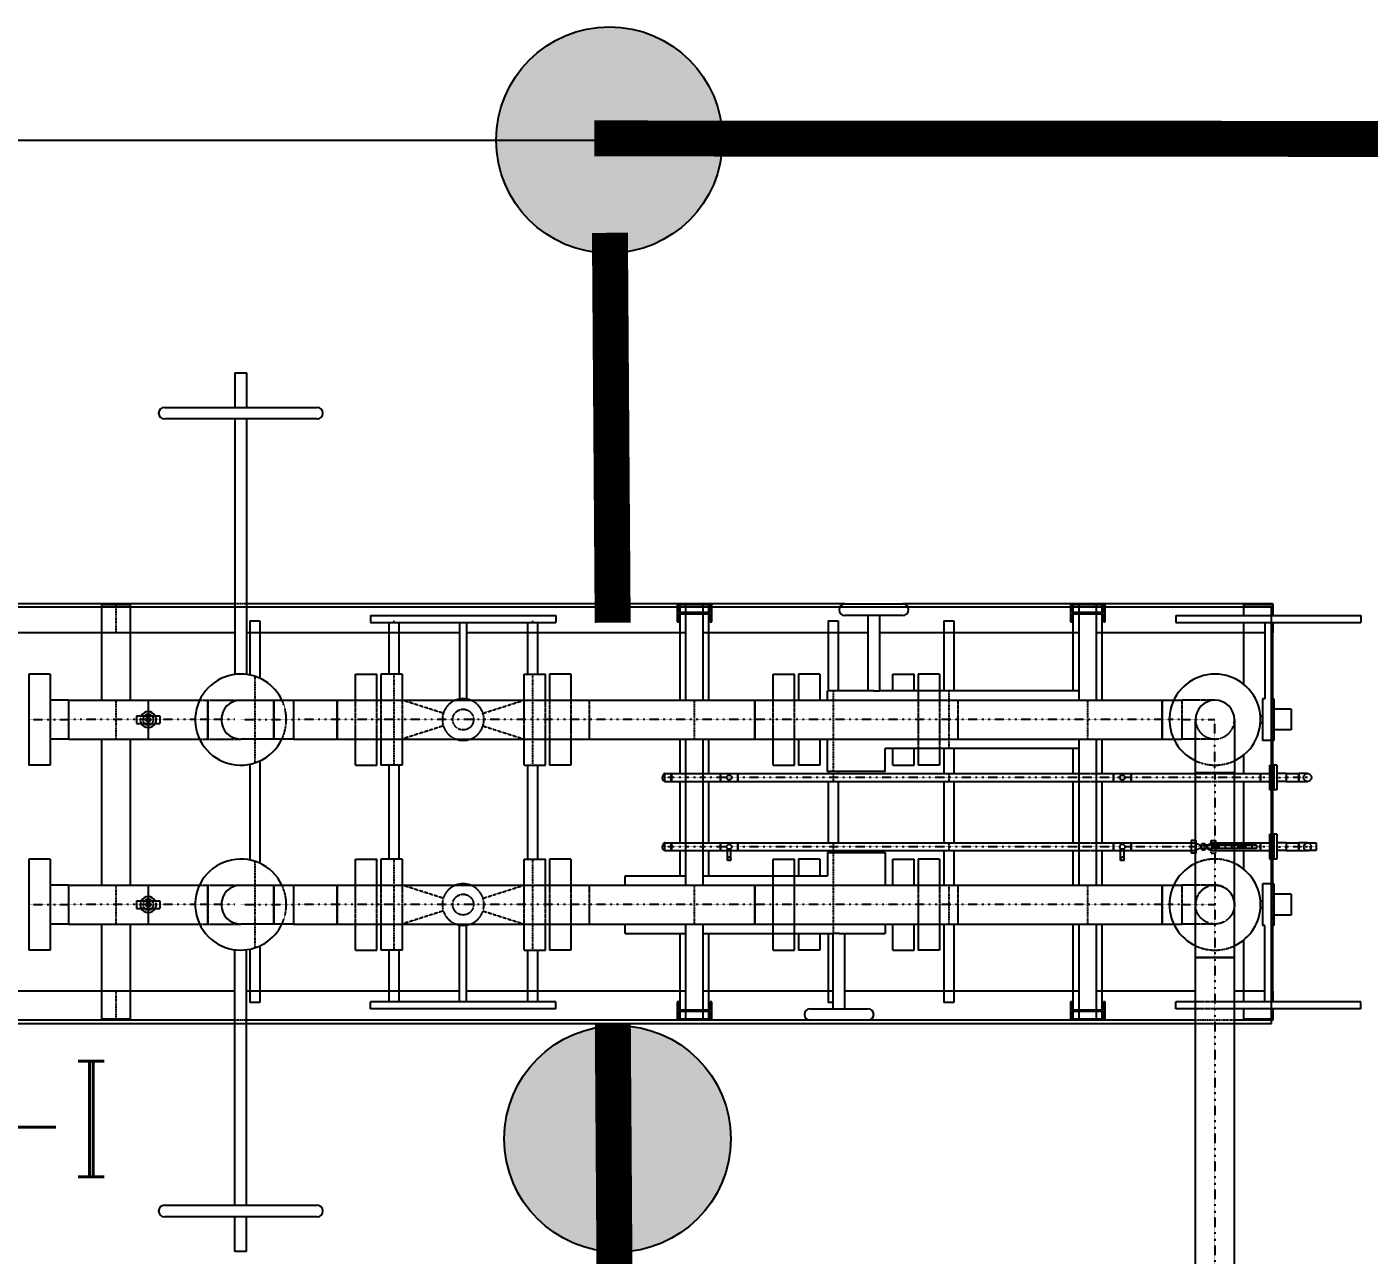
# Model space of a CAD drawing. Header units: millimetres. Extents: x -10011772 to -8149599, y 2847708 to 3434448.
# Drawn here: x -9523626 to -9512021, y 3212459 to 3223082 of the extents above; entities that cross this region are included whole.
import ezdxf

# ---------------------------------------------------------------- set-up
doc = ezdxf.new("R2010")
doc.units = ezdxf.units.MM
for name, pattern in [('DASHDOT2', [0.5, 0.25, -0.125, 0, -0.125]), ('DIVIDE2', [0.625, 0.25, -0.125, 0, -0.125, 0, -0.125]), ('HIDDEN2', [0.1875, 0.125, -0.0625])]:
    doc.linetypes.add(name, pattern=pattern)
doc.layers.add('总平面底图', color=9, linetype='Continuous')
doc.layers.add('电气-接地设计-接地线', color=3, linetype='接地线')
doc.styles.add('EESLTYPE', font='TXT.shx')
doc.styles.get("Standard").update_dxf_attribs({"font": 'romanc.SHX', "width": 0.75, "bigfont": 'hztxt.shx'})
doc.linetypes.add('接地线', pattern='A,500,["/",EESLTYPE,S=200,R=0,X=0,Y=-100],-200,60,-200', length=960)

# ---------------------------------------------------------------- blocks, each defined once
blk = doc.blocks.new('总平面底图 爆炸危险区 LOCATION I')
at = {"layer": '总平面底图', "linetype": 'DIVIDE2', "ltscale": 10}
blk.add_line((206314.9, 147327.7), (236314.9, 147327.7), dxfattribs=at)
blk.add_line((206314.9, 147327.7), (236314.9, 147327.7), dxfattribs=at)
at = {"layer": '总平面底图'}
for p, q in [((206314.9, 147327.7), (236314.9, 147327.7)), ((218294.7, 145307.7), (211294.7, 145307.7)), ((218294.7, 143507.7), (218294.7, 145307.7)), ((211294.7, 143507.7), (218294.7, 143507.7))]:
    blk.add_line(p, q, dxfattribs=at)
at = {"layer": '总平面底图', "linetype": 'Continuous'}
for p, q in [((213813.7, 146321.6), (213863.7, 146321.6)), ((213813.7, 146321.6), (213813.7, 146171.6)), ((213863.7, 146321.6), (213863.7, 146171.6)), ((213508.7, 146171.6), (214168.7, 146171.6)), ((214168.7, 146121.6), (213508.7, 146121.6)), ((213813.7, 146121.6), (213813.7, 145016.8)), ((213863.7, 146121.6), (213863.7, 145016.8)), ((213813.7, 145321.6), (211300, 145321.6)), ((213237.5, 145319.3), (213362.5, 145319.3)), ((213237.5, 144905.7), (213237.5, 145319.3)), ((213362.5, 144905.7), (213362.5, 145319.3)), ((216450, 145321.6), (213863.7, 145321.6)), ((215725, 145319.3), (215725, 145244.3)), ((215732, 145319.3), (215725, 145319.3)), ((215732, 145284.3), (215732, 145319.3)), ((215737.5, 145319.3), (215762.5, 145319.3)), ((215737.5, 145284.3), (215737.5, 145319.3)), ((215762.5, 145319.3), (215837.5, 145319.3)), ((215762.5, 144905.7), (215762.5, 145319.3)), ((215837.5, 145319.3), (215862.5, 145319.3)), ((215837.5, 144905.7), (215837.5, 145319.3)), ((215862.5, 145284.3), (215862.5, 145319.3)), ((215868, 145319.3), (215868, 145284.3)), ((215875, 145319.3), (215868, 145319.3)), ((215875, 145244.3), (215875, 145319.3)), ((216450, 145321.6), (216700, 145321.6)), ((218300, 145321.6), (216700, 145321.6)), ((217425, 145319.3), (217425, 145244.3)), ((217432, 145319.3), (217425, 145319.3)), ((217432, 145284.3), (217432, 145319.3)), ((217437.5, 145319.3), (217462.5, 145319.3)), ((217437.5, 145284.3), (217437.5, 145319.3)), ((217462.5, 144905.7), (217462.5, 145319.3)), ((217462.5, 145319.3), (217537.5, 145319.3)), ((217537.5, 144905.7), (217537.5, 145319.3)), ((217537.5, 145319.3), (217562.5, 145319.3)), ((217562.5, 145284.3), (217562.5, 145319.3)), ((217575, 145319.3), (217568, 145319.3)), ((217568, 145319.3), (217568, 145284.3)), ((217575, 145244.3), (217575, 145319.3)), ((218175, 145319.3), (218300, 145319.3)), ((218175, 145271.6), (218175, 145319.3)), ((218300, 145321.6), (218300, 145271.6)), ((218300, 145271.6), (218300, 145319.3)), ((213878.5, 145248.3), (213921.5, 145248.3)), ((213878.5, 145248.3), (213878.5, 145014.4)), ((213921.5, 145248.3), (213921.5, 145000.2)), ((214400, 145271.6), (214800, 145271.6)), ((214400, 145271.6), (214400, 145241.6)), ((214400, 145241.6), (214800, 145241.6)), ((214478.5, 145241.6), (214478.5, 145018.4)), ((214521.5, 145241.6), (214521.5, 145018.4)), ((214785, 145241.6), (214785, 144910.3)), ((214800, 145271.6), (215200, 145271.6)), ((214800, 145241.6), (215200, 145241.6)), ((214815, 145241.6), (214815, 144910.3)), ((215078.5, 145241.6), (215078.5, 145018.4)), ((215121.5, 145241.6), (215121.5, 145018.4)), ((215200, 145271.6), (215200, 145241.6)), ((215725, 145244.3), (215732, 145244.3)), ((215868, 145284.3), (215732, 145284.3)), ((215732, 145244.3), (215732, 145279.3)), ((215732, 145279.3), (215868, 145279.3)), ((215737.5, 144905.7), (215737.5, 145279.3)), ((215862.5, 144905.7), (215862.5, 145279.3)), ((215868, 145279.3), (215868, 145244.3)), ((215868, 145244.3), (215875, 145244.3)), ((216378.5, 145248.3), (216421.5, 145248.3)), ((216378.5, 145248.3), (216378.5, 144946.6)), ((216421.5, 145248.3), (216421.5, 144946.6)), ((216700, 145271.6), (216450, 145271.6)), ((216550, 145271.6), (216550, 144946.6)), ((216600, 145271.6), (216600, 144946.6)), ((216878.5, 145248.3), (216878.5, 144946.6)), ((216878.5, 145248.3), (216921.5, 145248.3)), ((216921.5, 145248.3), (216921.5, 144946.6)), ((217425, 145244.3), (217432, 145244.3)), ((217568, 145284.3), (217432, 145284.3)), ((217432, 145279.3), (217568, 145279.3)), ((217432, 145244.3), (217432, 145279.3)), ((217437.5, 144946.6), (217437.5, 145279.3)), ((217562.5, 144905.7), (217562.5, 145279.3)), ((217568, 145279.3), (217568, 145244.3)), ((217568, 145244.3), (217575, 145244.3)), ((217880.3, 145271.6), (218680.3, 145271.6)), ((217880.3, 145271.6), (217880.3, 145241.6)), ((217880.3, 145241.6), (218680.3, 145241.6)), ((218175, 144973.6), (218175, 145241.6)), ((218265.3, 145241.6), (218265.3, 144911.6)), ((218295.3, 145241.6), (218295.3, 144911.6)), ((218300, 144911.6), (218300, 145241.6)), ((218300, 145241.6), (218300, 145196.6)), ((218680.3, 145271.6), (218680.3, 145241.6)), ((213813.7, 145196.6), (211300, 145196.6)), ((214785, 145196.6), (213863.7, 145196.6)), ((215762.5, 145196.6), (214815, 145196.6)), ((216550, 145196.6), (215837.5, 145196.6)), ((217462.5, 145196.6), (216600, 145196.6)), ((218265.3, 145196.6), (217537.5, 145196.6)), ((218300, 145196.6), (218295.3, 145196.6)), ((212923, 145018.4), (212923, 144821.6)), ((213015, 145018.4), (212923, 145018.4)), ((213015, 145018.4), (213015, 144821.6)), ((214334.8, 144905.7), (214334.8, 145018.4)), ((214334.8, 145018.4), (214426.9, 145018.4)), ((214426.9, 144905.7), (214426.9, 145018.4)), ((214444.4, 145018.4), (214444.4, 144905.7)), ((214536.4, 145018.4), (214444.4, 145018.4)), ((214536.4, 145018.4), (214536.4, 144905.7)), ((215063.5, 144905.7), (215063.5, 145018.4)), ((215063.5, 145018.4), (215155.6, 145018.4)), ((215155.6, 144905.7), (215155.6, 145018.4)), ((215173.1, 145018.4), (215173.1, 144905.7)), ((215265.1, 145018.4), (215173.1, 145018.4)), ((215265.1, 145018.4), (215265.1, 144905.7)), ((216140.4, 144905.7), (216140.4, 145018.4)), ((216140.4, 145018.4), (216232.5, 145018.4)), ((216232.5, 144905.7), (216232.5, 145018.4)), ((216250, 145018.4), (216250, 144905.7)), ((216342, 145018.4), (216250, 145018.4)), ((216342, 145018.4), (216342, 144905.7)), ((216657.9, 144946.6), (216657.9, 145018.4)), ((216657.9, 145018.4), (216750, 145018.4)), ((216750, 144946.6), (216750, 145018.4)), ((216767.5, 145018.4), (216767.5, 144946.6)), ((216859.5, 145018.4), (216767.5, 145018.4)), ((216859.5, 145018.4), (216859.5, 144946.6)), ((216575, 144946.6), (216375, 144946.6)), ((216375, 144905.7), (216375, 144946.6)), ((216575, 144946.6), (216600, 144946.6)), ((216625, 144946.6), (216600, 144946.6)), ((217462.5, 144946.6), (216625, 144946.6)), ((213094.4, 144905.7), (213015, 144905.7)), ((213094.4, 144905.7), (213094.4, 144821.6)), ((213094.4, 144905.7), (213094.4, 144737.4)), ((213094.4, 144905.7), (213438.7, 144905.7)), ((213438.7, 144905.7), (213438.7, 144737.4)), ((213438.7, 144905.7), (213660.7, 144905.7)), ((213838.7, 144905.7), (214067.3, 144905.7)), ((214067.3, 144905.7), (214067.3, 144821.6)), ((214067.3, 144905.7), (217872, 144905.7)), ((214067.3, 144905.7), (214067.3, 144737.4)), ((218255.6, 144911.6), (218255.6, 144731.6)), ((218265.3, 144911.6), (218255.6, 144911.6)), ((218304.9, 144911.6), (218295.3, 144911.6)), ((218304.9, 144911.6), (218304.9, 144731.6)), ((213388.7, 144838.2), (213438.7, 144838.2)), ((213388.7, 144838.2), (213388.7, 144804.9)), ((213438.7, 144838.2), (213488.7, 144838.2)), ((213488.7, 144838.2), (213488.7, 144804.9)), ((218255.6, 144836.6), (218246.2, 144836.6)), ((218379, 144866.6), (218304.9, 144866.6)), ((218379, 144866.6), (218379, 144776.6)), ((212923, 144821.6), (212923, 144624.7)), ((213015, 144821.6), (213015, 144624.7)), ((213094.4, 144821.6), (213094.4, 144737.4)), ((213388.7, 144804.9), (213438.7, 144804.9)), ((213438.7, 144804.9), (213488.7, 144804.9)), ((214067.3, 144821.6), (214067.3, 144737.4)), ((217965.8, 144593), (217965.8, 144821.6)), ((218134.1, 144821.6), (218134.1, 144593)), ((218255.6, 144806.6), (218246.2, 144806.6)), ((218379, 144776.6), (218304.9, 144776.6)), ((213094.4, 144737.4), (213015, 144737.4)), ((213094.4, 144737.4), (213438.7, 144737.4)), ((213237.5, 144105.7), (213237.5, 144737.4)), ((213362.5, 144105.7), (213362.5, 144737.4)), ((213438.7, 144737.4), (213660.7, 144737.4)), ((214067.3, 144737.4), (213838.7, 144737.4)), ((214067.3, 144737.4), (217872, 144737.4)), ((214334.8, 144624.7), (214334.8, 144737.4)), ((214426.9, 144624.7), (214426.9, 144737.4)), ((214444.4, 144737.4), (214444.4, 144624.7)), ((214536.4, 144737.4), (214536.4, 144624.7)), ((215063.5, 144624.7), (215063.5, 144737.4)), ((215155.6, 144624.7), (215155.6, 144737.4)), ((215173.1, 144737.4), (215173.1, 144624.7)), ((215265.1, 144737.4), (215265.1, 144624.7)), ((215737.5, 144587.9), (215737.5, 144737.4)), ((215762.5, 144105.7), (215762.5, 144737.4)), ((215837.5, 144105.7), (215837.5, 144737.4)), ((215862.5, 144587.9), (215862.5, 144737.4)), ((216140.4, 144624.7), (216140.4, 144737.4)), ((216232.5, 144624.7), (216232.5, 144737.4)), ((216250, 144737.4), (216250, 144624.7)), ((216342, 144737.4), (216342, 144624.7)), ((216375, 144596.6), (216375, 144737.4)), ((217462.5, 144105.7), (217462.5, 144737.4)), ((217537.5, 144105.7), (217537.5, 144737.4)), ((217562.5, 144587.9), (217562.5, 144737.4)), ((218304.9, 144731.6), (218255.6, 144731.6)), ((218300, 144625.2), (218300, 144731.6)), ((216625, 144596.6), (216625, 144696.6)), ((217462.5, 144696.6), (216625, 144696.6)), ((216657.9, 144624.7), (216657.9, 144696.6)), ((216750, 144624.7), (216750, 144696.6)), ((216767.5, 144696.6), (216767.5, 144624.7)), ((216859.5, 144696.6), (216859.5, 144624.7)), ((216878.5, 144696.6), (216878.5, 144587.9)), ((216921.5, 144696.6), (216921.5, 144587.9)), ((217437.5, 144587.9), (217437.5, 144696.6)), ((218175, 144587.9), (218175, 144669.5)), ((213015, 144624.7), (212923, 144624.7)), ((213878.5, 144628.8), (213878.5, 144214.4)), ((213921.5, 144643), (213921.5, 144200.2)), ((214334.8, 144624.7), (214426.9, 144624.7)), ((214536.4, 144624.7), (214444.4, 144624.7)), ((214478.5, 144624.7), (214478.5, 144218.4)), ((214521.5, 144624.7), (214521.5, 144218.4)), ((215063.5, 144624.7), (215155.6, 144624.7)), ((215078.5, 144624.7), (215078.5, 144218.4)), ((215121.5, 144624.7), (215121.5, 144218.4)), ((215265.1, 144624.7), (215173.1, 144624.7)), ((216140.4, 144624.7), (216232.5, 144624.7)), ((216342, 144624.7), (216250, 144624.7)), ((216625, 144596.6), (216375, 144596.6)), ((216378.5, 144596.6), (216378.5, 144587.9)), ((216421.5, 144596.6), (216421.5, 144587.9)), ((216657.9, 144624.7), (216750, 144624.7)), ((216859.5, 144624.7), (216767.5, 144624.7)), ((218287.2, 144571.2), (218287.2, 144625.2)), ((218287.2, 144625.2), (218300, 144625.2)), ((218300, 144571.2), (218300, 144625.2)), ((218304.4, 144625.2), (218304.4, 144571.2)), ((218317.2, 144625.2), (218304.4, 144625.2)), ((218317.2, 144625.2), (218317.2, 144571.2)), ((215671.4, 144571.2), (215671.4, 144587.9)), ((215671.4, 144587.9), (215699.9, 144587.9)), ((215671.4, 144554.5), (215671.4, 144571.2)), ((215671.4, 144554.5), (215699.9, 144554.5)), ((215699.9, 144571.2), (215699.9, 144587.9)), ((215699.9, 144554.5), (215699.9, 144571.2)), ((215700, 144587.9), (215700, 144554.5)), ((215700, 144587.9), (215762.5, 144587.9)), ((215700, 144554.5), (215762.5, 144554.5)), ((215737.5, 144288.3), (215737.5, 144554.5)), ((215837.5, 144587.9), (215911.9, 144587.9)), ((215837.5, 144554.5), (215911.9, 144554.5)), ((215862.5, 144288.3), (215862.5, 144554.5)), ((215911.9, 144587.9), (215911.9, 144554.5)), ((215911.9, 144571.2), (215911.9, 144587.9)), ((215911.9, 144587.9), (215988, 144587.9)), ((215911.9, 144554.5), (215911.9, 144571.2)), ((215911.9, 144554.5), (215988, 144554.5)), ((215988, 144571.2), (215988, 144587.9)), ((215988, 144554.5), (215988, 144571.2)), ((215988.1, 144587.9), (215988.1, 144554.5)), ((215988.1, 144587.9), (217462.5, 144587.9)), ((215988.1, 144554.5), (217462.5, 144554.5)), ((216378.5, 144554.5), (216378.5, 144288.3)), ((216421.5, 144554.5), (216421.5, 144288.3)), ((216878.5, 144554.5), (216878.5, 144288.3)), ((216921.5, 144554.5), (216921.5, 144288.3)), ((217437.5, 144288.3), (217437.5, 144554.5)), ((217537.5, 144587.9), (217611.7, 144587.9)), ((217537.5, 144554.5), (217611.7, 144554.5)), ((217562.5, 144288.3), (217562.5, 144554.5)), ((217611.7, 144571.2), (217611.7, 144587.9)), ((217611.7, 144587.9), (217687.9, 144587.9)), ((217611.7, 144587.9), (217611.7, 144554.5)), ((217611.7, 144554.5), (217611.7, 144571.2)), ((217611.7, 144554.5), (217687.9, 144554.5)), ((217687.9, 144571.2), (217687.9, 144587.9)), ((217687.9, 144587.9), (217687.9, 144554.5)), ((217687.9, 144587.9), (217965.8, 144587.9)), ((217687.9, 144554.5), (217687.9, 144571.2)), ((217687.9, 144554.5), (217965.8, 144554.5)), ((217965.8, 144593), (218134.1, 144593)), ((217965.8, 140750.2), (217965.8, 144593)), ((217965.8, 144593), (218134.1, 144593)), ((218134.1, 140750.2), (218134.1, 144593)), ((218134.1, 144587.9), (218246.1, 144587.9)), ((218134.1, 144554.5), (218246.1, 144554.5)), ((218175, 144288.3), (218175, 144554.5)), ((218246.1, 144571.2), (218246.1, 144587.9)), ((218246.1, 144587.9), (218287.2, 144587.9)), ((218246.1, 144587.9), (218246.1, 144554.5)), ((218246.1, 144554.5), (218246.1, 144571.2)), ((218246.1, 144554.5), (218287.2, 144554.5)), ((218287.2, 144517.2), (218287.2, 144571.2)), ((218300, 144517.2), (218300, 144571.2)), ((218304.4, 144571.2), (218304.4, 144517.2)), ((218358.2, 144587.9), (218317.2, 144587.9)), ((218317.2, 144571.2), (218317.2, 144517.2)), ((218358.2, 144554.5), (218317.2, 144554.5)), ((218358.2, 144587.9), (218358.2, 144571.2)), ((218358.2, 144587.9), (218358.2, 144554.5)), ((218358.2, 144587.9), (218411.9, 144587.9)), ((218358.2, 144571.2), (218358.2, 144554.5)), ((218358.2, 144554.5), (218411.9, 144554.5)), ((218411.9, 144587.9), (218411.9, 144554.5)), ((218411.9, 144571.2), (218411.9, 144587.9)), ((218450, 144587.9), (218411.9, 144587.9)), ((218411.9, 144554.5), (218411.9, 144571.2)), ((218411.9, 144554.5), (218450, 144554.5)), ((218287.2, 144517.2), (218300, 144517.2)), ((218300, 144325.5), (218300, 144517.2)), ((218317.2, 144517.2), (218304.4, 144517.2)), ((218287.2, 144271.6), (218287.2, 144325.5)), ((218287.2, 144325.5), (218300, 144325.5)), ((218300, 144271.6), (218300, 144325.5)), ((218304.4, 144325.5), (218304.4, 144271.6)), ((218317.2, 144325.5), (218304.4, 144325.5)), ((218317.2, 144325.5), (218317.2, 144271.6)), ((215671.4, 144271.6), (215671.4, 144288.3)), ((215671.4, 144288.3), (215699.9, 144288.3)), ((215671.4, 144254.9), (215671.4, 144271.6)), ((215671.4, 144254.9), (215699.9, 144254.9)), ((215699.9, 144271.6), (215699.9, 144288.3)), ((215699.9, 144254.9), (215699.9, 144271.6)), ((215700, 144288.3), (215700, 144254.9)), ((215700, 144288.3), (215762.5, 144288.3)), ((215700, 144254.9), (215762.5, 144254.9)), ((215737.5, 144146.6), (215737.5, 144254.9)), ((215837.5, 144288.3), (215911.9, 144288.3)), ((215837.5, 144254.9), (215911.9, 144254.9)), ((215862.5, 144146.6), (215862.5, 144254.9)), ((215911.9, 144271.6), (215911.9, 144288.3)), ((215911.9, 144288.3), (215988, 144288.3)), ((215911.9, 144288.3), (215911.9, 144254.9)), ((215911.9, 144254.9), (215911.9, 144271.6)), ((215911.9, 144254.9), (215942.5, 144254.9)), ((215942.5, 144212.6), (215942.5, 144264)), ((215957.5, 144212.6), (215957.5, 144264)), ((215957.5, 144254.9), (215988, 144254.9)), ((215988, 144271.6), (215988, 144288.3)), ((215988, 144254.9), (215988, 144271.6)), ((215988.1, 144288.3), (215988.1, 144254.9)), ((215988.1, 144288.3), (217462.5, 144288.3)), ((215988.1, 144254.9), (217462.5, 144254.9)), ((216378.5, 144254.9), (216378.5, 144246.6)), ((216421.5, 144254.9), (216421.5, 144246.6)), ((216878.5, 144254.9), (216878.5, 144105.7)), ((216921.5, 144254.9), (216921.5, 144105.7)), ((217437.5, 144105.7), (217437.5, 144254.9)), ((217537.5, 144288.3), (217611.7, 144288.3)), ((217537.5, 144254.9), (217611.7, 144254.9)), ((217562.5, 144105.7), (217562.5, 144254.9)), ((217611.7, 144271.6), (217611.7, 144288.3)), ((217611.7, 144288.3), (217687.9, 144288.3)), ((217611.7, 144288.3), (217611.7, 144254.9)), ((217611.7, 144254.9), (217611.7, 144271.6)), ((217611.7, 144254.9), (217642.3, 144254.9)), ((217642.3, 144212.6), (217642.3, 144264)), ((217657.3, 144212.6), (217657.3, 144264)), ((217657.3, 144254.9), (217687.9, 144254.9)), ((217687.9, 144271.6), (217687.9, 144288.3)), ((217687.9, 144288.3), (217687.9, 144254.9)), ((217687.9, 144288.3), (217946.4, 144288.3)), ((217687.9, 144254.9), (217687.9, 144271.6)), ((217687.9, 144254.9), (217946.4, 144254.9)), ((217946.4, 144299.4), (217946.4, 144271.6)), ((217965.8, 144299.4), (217946.4, 144299.4)), ((217946.4, 144271.6), (217946.4, 144243.8)), ((218134.1, 144288.3), (218246.1, 144288.3)), ((218230, 144279.1), (218134.1, 144279.1)), ((218230, 144264.1), (218134.1, 144264.1)), ((218134.1, 144254.9), (218246.1, 144254.9)), ((218175, 144173.6), (218175, 144254.9)), ((218230, 144279.1), (218230, 144271.6)), ((218230, 144271.6), (218230, 144264.1)), ((218246.1, 144288.3), (218246.1, 144254.9)), ((218246.1, 144271.6), (218246.1, 144288.3)), ((218246.1, 144288.3), (218287.2, 144288.3)), ((218246.1, 144254.9), (218246.1, 144271.6)), ((218246.1, 144254.9), (218287.2, 144254.9)), ((218287.2, 144217.6), (218287.2, 144271.6)), ((218300, 144217.6), (218300, 144271.6)), ((218304.4, 144271.6), (218304.4, 144217.6)), ((218358.2, 144288.3), (218317.2, 144288.3)), ((218317.2, 144271.6), (218317.2, 144217.6)), ((218358.2, 144254.9), (218317.2, 144254.9)), ((218358.2, 144288.3), (218358.2, 144271.6)), ((218358.2, 144288.3), (218411.9, 144288.3)), ((218358.2, 144288.3), (218358.2, 144271.6)), ((218358.2, 144271.6), (218358.2, 144254.9)), ((218358.2, 144271.6), (218358.2, 144254.9)), ((218358.2, 144254.9), (218411.9, 144254.9)), ((218411.9, 144288.3), (218411.9, 144271.6)), ((218411.9, 144271.6), (218411.9, 144288.3)), ((218450, 144288.3), (218411.9, 144288.3)), ((218411.9, 144271.6), (218411.9, 144254.9)), ((218411.9, 144254.9), (218411.9, 144271.6)), ((218411.9, 144254.9), (218450, 144254.9)), ((218450, 144288.3), (218488.1, 144288.3)), ((218488.1, 144254.9), (218450, 144254.9)), ((218488.1, 144288.3), (218488.1, 144254.9)), ((212923, 144218.4), (212923, 144021.6)), ((213015, 144218.4), (212923, 144218.4)), ((213015, 144218.4), (213015, 144021.6)), ((214334.8, 144105.7), (214334.8, 144218.4)), ((214334.8, 144218.4), (214426.9, 144218.4)), ((214426.9, 144105.7), (214426.9, 144218.4)), ((214444.4, 144218.4), (214444.4, 144105.7)), ((214536.4, 144218.4), (214444.4, 144218.4)), ((214536.4, 144218.4), (214536.4, 144105.7)), ((215063.5, 144105.7), (215063.5, 144218.4)), ((215063.5, 144218.4), (215155.6, 144218.4)), ((215155.6, 144105.7), (215155.6, 144218.4)), ((215173.1, 144218.4), (215173.1, 144105.7)), ((215265.1, 144218.4), (215173.1, 144218.4)), ((215265.1, 144218.4), (215265.1, 144105.7)), ((215950, 144212.6), (215942.5, 144212.6)), ((215957.5, 144212.6), (215950, 144212.6)), ((216140.4, 144146.6), (216140.4, 144218.4)), ((216140.4, 144218.4), (216232.5, 144218.4)), ((216232.5, 144146.6), (216232.5, 144218.4)), ((216250, 144218.4), (216250, 144146.6)), ((216342, 144218.4), (216250, 144218.4)), ((216342, 144218.4), (216342, 144146.6)), ((216375, 144246.6), (216625, 144246.6)), ((216375, 144246.6), (216375, 144146.6)), ((216625, 144246.6), (216625, 144105.7)), ((216657.9, 144105.7), (216657.9, 144218.4)), ((216657.9, 144218.4), (216750, 144218.4)), ((216750, 144105.7), (216750, 144218.4)), ((216767.5, 144218.4), (216767.5, 144105.7)), ((216859.5, 144218.4), (216767.5, 144218.4)), ((216859.5, 144218.4), (216859.5, 144105.7)), ((217649.8, 144212.6), (217642.3, 144212.6)), ((217657.3, 144212.6), (217649.8, 144212.6)), ((217965.8, 144243.8), (217946.4, 144243.8)), ((218287.2, 144217.6), (218300, 144217.6)), ((218300, 144111.6), (218300, 144217.6)), ((218317.2, 144217.6), (218304.4, 144217.6)), ((215500, 144105.7), (215500, 144146.6)), ((215500, 144146.6), (215762.5, 144146.6)), ((215837.5, 144146.6), (216375, 144146.6)), ((213094.4, 144105.7), (213015, 144105.7)), ((213094.4, 144105.7), (213094.4, 143937.4)), ((213094.4, 144105.7), (213438.7, 144105.7)), ((213094.4, 144105.7), (213094.4, 144021.6)), ((213438.7, 144105.7), (213438.7, 143937.4)), ((213438.7, 144105.7), (213660.7, 144105.7)), ((213838.7, 144105.7), (214067.3, 144105.7)), ((214067.3, 144105.7), (214067.3, 144021.6)), ((214067.3, 144105.7), (217872, 144105.7)), ((214067.3, 144105.7), (214067.3, 143937.4)), ((218255.6, 144111.6), (218255.6, 143931.6)), ((218304.9, 144111.6), (218255.6, 144111.6)), ((218304.9, 144111.6), (218304.9, 143931.6)), ((212923, 144021.6), (212923, 143824.7)), ((213015, 144021.6), (213015, 143824.7)), ((213094.4, 144021.6), (213094.4, 143937.4)), ((213388.7, 144038.2), (213438.7, 144038.2)), ((213388.7, 144038.2), (213388.7, 144004.9)), ((213438.7, 144038.2), (213488.7, 144038.2)), ((213488.7, 144038.2), (213488.7, 144004.9)), ((214067.3, 144021.6), (214067.3, 143937.4)), ((218255.6, 144036.6), (218246.2, 144036.6)), ((218379, 144066.6), (218304.9, 144066.6)), ((218379, 144066.6), (218379, 143976.6)), ((213388.7, 144004.9), (213438.7, 144004.9)), ((213438.7, 144004.9), (213488.7, 144004.9)), ((218255.6, 144006.6), (218246.2, 144006.6)), ((218379, 143976.6), (218304.9, 143976.6)), ((213094.4, 143937.4), (213015, 143937.4)), ((213094.4, 143937.4), (213438.7, 143937.4)), ((213237.5, 143525.8), (213237.5, 143937.4)), ((213362.5, 143525.8), (213362.5, 143937.4)), ((213438.7, 143937.4), (213660.7, 143937.4)), ((214067.3, 143937.4), (213838.7, 143937.4)), ((214067.3, 143937.4), (217872, 143937.4)), ((214334.8, 143824.7), (214334.8, 143937.4)), ((214426.9, 143824.7), (214426.9, 143937.4)), ((214444.4, 143937.4), (214444.4, 143824.7)), ((214536.4, 143937.4), (214536.4, 143824.7)), ((214785, 143601.6), (214785, 143932.8)), ((214815, 143601.6), (214815, 143932.8)), ((215063.5, 143824.7), (215063.5, 143937.4)), ((215155.6, 143824.7), (215155.6, 143937.4)), ((215173.1, 143937.4), (215173.1, 143824.7)), ((215265.1, 143937.4), (215265.1, 143824.7)), ((215500, 143896.6), (215500, 143937.4)), ((215762.5, 143525.8), (215762.5, 143937.4)), ((215837.5, 143525.8), (215837.5, 143937.4)), ((216625, 143937.4), (216625, 143896.6)), ((216657.9, 143824.7), (216657.9, 143937.4)), ((216750, 143824.7), (216750, 143937.4)), ((216767.5, 143937.4), (216767.5, 143824.7)), ((216859.5, 143937.4), (216859.5, 143824.7)), ((216878.5, 143937.4), (216878.5, 143598.3)), ((216921.5, 143937.4), (216921.5, 143598.3)), ((217437.5, 143565.8), (217437.5, 143937.4)), ((217462.5, 143525.8), (217462.5, 143937.4)), ((217537.5, 143525.8), (217537.5, 143937.4)), ((217562.5, 143565.8), (217562.5, 143937.4)), ((218265.3, 143931.6), (218255.6, 143931.6)), ((218265.3, 143601.6), (218265.3, 143931.6)), ((218304.9, 143931.6), (218295.3, 143931.6)), ((218295.3, 143601.6), (218295.3, 143931.6)), ((218300, 143601.6), (218300, 143931.6)), ((213921.5, 143843), (213921.5, 143598.3)), ((215500, 143896.6), (215762.5, 143896.6)), ((215737.5, 143565.8), (215737.5, 143896.6)), ((215837.5, 143896.6), (216375, 143896.6)), ((215862.5, 143565.8), (215862.5, 143896.6)), ((216140.4, 143824.7), (216140.4, 143896.6)), ((216232.5, 143824.7), (216232.5, 143896.6)), ((216250, 143896.6), (216250, 143824.7)), ((216342, 143896.6), (216342, 143824.7)), ((216375, 143896.6), (216400, 143896.6)), ((216378.5, 143896.6), (216378.5, 143598.3)), ((216425, 143896.6), (216400, 143896.6)), ((216400, 143571.6), (216400, 143896.6)), ((216425, 143896.6), (216625, 143896.6)), ((216450, 143571.6), (216450, 143896.6)), ((218175, 143601.6), (218175, 143869.5)), ((213015, 143824.7), (212923, 143824.7)), ((213813.7, 142721.6), (213813.7, 143826.3)), ((213863.7, 142721.6), (213863.7, 143826.3)), ((213878.5, 143828.8), (213878.5, 143598.3)), ((214334.8, 143824.7), (214426.9, 143824.7)), ((214536.4, 143824.7), (214444.4, 143824.7)), ((214478.5, 143824.7), (214478.5, 143601.6)), ((214521.5, 143824.7), (214521.5, 143601.6)), ((215063.5, 143824.7), (215155.6, 143824.7)), ((215078.5, 143824.7), (215078.5, 143601.6)), ((215121.5, 143824.7), (215121.5, 143601.6)), ((215265.1, 143824.7), (215173.1, 143824.7)), ((216140.4, 143824.7), (216232.5, 143824.7)), ((216342, 143824.7), (216250, 143824.7)), ((216657.9, 143824.7), (216750, 143824.7)), ((216859.5, 143824.7), (216767.5, 143824.7)), ((213813.7, 143646.6), (212175.7, 143646.6)), ((214785, 143646.6), (213863.7, 143646.6)), ((215762.5, 143646.6), (214815, 143646.6)), ((216400, 143646.6), (215837.5, 143646.6)), ((217462.5, 143646.6), (216450, 143646.6)), ((217965.8, 143646.6), (217537.5, 143646.6)), ((218265.3, 143646.6), (218134.1, 143646.6)), ((218300, 143646.6), (218295.3, 143646.6)), ((218300, 143646.6), (218300, 143601.6)), ((213921.5, 143598.3), (213878.5, 143598.3)), ((214800, 143601.6), (214400, 143601.6)), ((214400, 143571.6), (214400, 143601.6)), ((214800, 143571.6), (214400, 143571.6)), ((215200, 143601.6), (214800, 143601.6)), ((215200, 143571.6), (214800, 143571.6)), ((215200, 143571.6), (215200, 143601.6)), ((215725, 143600.8), (215725, 143525.8)), ((215732, 143600.8), (215725, 143600.8)), ((215732, 143565.8), (215732, 143600.8)), ((215868, 143565.8), (215732, 143565.8)), ((215732, 143525.8), (215732, 143560.8)), ((215732, 143560.8), (215868, 143560.8)), ((215737.5, 143525.8), (215737.5, 143560.8)), ((215862.5, 143525.8), (215862.5, 143560.8)), ((215875, 143600.8), (215868, 143600.8)), ((215868, 143600.8), (215868, 143565.8)), ((215868, 143560.8), (215868, 143525.8)), ((215875, 143525.8), (215875, 143600.8)), ((216300, 143571.6), (216550, 143571.6)), ((216400, 143598.3), (216378.5, 143598.3)), ((216921.5, 143598.3), (216878.5, 143598.3)), ((217432, 143600.8), (217425, 143600.8)), ((217425, 143600.8), (217425, 143525.8)), ((217432, 143565.8), (217432, 143600.8)), ((217568, 143565.8), (217432, 143565.8)), ((217432, 143560.8), (217568, 143560.8)), ((217432, 143525.8), (217432, 143560.8)), ((217437.5, 143525.8), (217437.5, 143560.8)), ((217562.5, 143525.8), (217562.5, 143560.8)), ((217575, 143600.8), (217568, 143600.8)), ((217568, 143600.8), (217568, 143565.8)), ((217568, 143560.8), (217568, 143525.8)), ((217575, 143525.8), (217575, 143600.8)), ((217965.8, 143601.6), (217880.3, 143601.6)), ((217880.3, 143571.6), (217880.3, 143601.6)), ((217965.8, 143571.6), (217880.3, 143571.6)), ((218680.3, 143601.6), (218134.1, 143601.6)), ((218680.3, 143571.6), (218134.1, 143571.6)), ((218175, 143525.8), (218175, 143571.6)), ((218300, 143525.8), (218300, 143571.6)), ((218300, 143571.6), (218300, 143521.6)), ((218680.3, 143571.6), (218680.3, 143601.6)), ((213813.7, 143521.6), (211300, 143521.6)), ((213362.5, 143525.8), (213237.5, 143525.8)), ((216300, 143521.6), (213863.7, 143521.6)), ((215725, 143525.8), (215732, 143525.8)), ((215762.5, 143525.8), (215737.5, 143525.8)), ((215837.5, 143525.8), (215762.5, 143525.8)), ((215862.5, 143525.8), (215837.5, 143525.8)), ((215868, 143525.8), (215875, 143525.8)), ((216550, 143521.6), (216300, 143521.6)), ((217965.8, 143521.6), (216550, 143521.6)), ((217425, 143525.8), (217432, 143525.8)), ((217462.5, 143525.8), (217437.5, 143525.8)), ((217537.5, 143525.8), (217462.5, 143525.8)), ((217562.5, 143525.8), (217537.5, 143525.8)), ((217568, 143525.8), (217575, 143525.8)), ((218300, 143521.6), (218134.1, 143521.6)), ((218300, 143525.8), (218175, 143525.8)), ((213508.7, 142721.6), (214168.7, 142721.6)), ((214168.7, 142671.6), (213508.7, 142671.6)), ((213813.7, 142521.6), (213813.7, 142671.6)), ((213863.7, 142521.6), (213863.7, 142671.6)), ((213863.7, 142521.6), (213813.7, 142521.6))]:
    blk.add_line(p, q, dxfattribs=at)
at = {"layer": '总平面底图', "linetype": 'DASHDOT2'}
for p, q in [((213300, 145196.6), (213300, 145319.3)), ((213863.7, 145321.6), (213813.7, 145321.6)), ((214500, 145248.3), (214500, 145241.6)), ((215100, 145248.3), (215100, 145241.6)), ((213900, 145008.6), (213900, 144634.5)), ((214500, 145018.4), (214500, 144624.7)), ((215100, 145018.4), (215100, 144624.7)), ((216400, 144946.6), (216400, 144596.6)), ((216900, 144946.6), (216900, 144696.6)), ((213300, 144737.4), (213300, 144905.7)), ((215800, 144737.4), (215800, 144905.7)), ((217500, 144737.4), (217500, 144905.7)), ((218300, 144731.6), (218300, 144911.6)), ((216400, 144587.9), (216400, 144554.5)), ((216900, 144587.9), (216900, 144554.5)), ((216400, 144288.3), (216400, 144254.9)), ((216900, 144288.3), (216900, 144254.9)), ((213900, 144208.6), (213900, 143834.5)), ((214500, 144218.4), (214500, 143824.7)), ((215100, 144218.4), (215100, 143824.7)), ((216400, 144246.6), (216400, 143896.6)), ((213300, 143937.4), (213300, 144105.7)), ((215800, 143937.4), (215800, 144105.7)), ((216900, 144105.7), (216900, 143937.4)), ((217500, 143937.4), (217500, 144105.7)), ((218300, 143931.6), (218300, 144111.6)), ((213300, 143525.8), (213300, 143646.6)), ((214500, 143601.6), (214500, 143598.3)), ((215100, 143601.6), (215100, 143598.3)), ((213863.7, 143521.6), (213813.7, 143521.6)), ((218134.1, 143521.6), (217965.8, 143521.6))]:
    blk.add_line(p, q, dxfattribs=at)
at = {"layer": '总平面底图', "linetype": 'HIDDEN2'}
for p, q in [((216767.5, 144946.6), (216767.5, 144821.6)), ((216859.5, 144946.6), (216859.5, 144821.6)), ((213660.7, 144905.7), (213695.9, 144905.7)), ((213695.9, 144905.7), (213695.9, 144737.4)), ((213695.9, 144821.6), (213695.9, 144905.7)), ((213695.9, 144905.7), (213838.7, 144905.7)), ((213981.4, 144905.7), (213981.4, 144737.4)), ((213981.4, 144821.6), (213981.4, 144905.7)), ((214255.4, 144821.6), (214255.4, 144905.7)), ((214255.4, 144905.7), (214255.4, 144737.4)), ((214334.8, 144821.6), (214334.8, 144905.7)), ((214426.9, 144821.6), (214426.9, 144905.7)), ((214444.4, 144905.7), (214444.4, 144821.6)), ((214536.4, 144905.7), (214536.4, 144821.6)), ((214536.4, 144905.7), (214536.4, 144821.6)), ((214714.2, 144848.9), (214536.4, 144905.7)), ((214885.7, 144848.9), (215063.5, 144905.7)), ((215063.5, 144821.6), (215063.5, 144905.7)), ((215063.5, 144737.4), (215063.5, 144905.7)), ((215155.6, 144821.6), (215155.6, 144905.7)), ((215173.1, 144905.7), (215173.1, 144821.6)), ((215265.1, 144905.7), (215265.1, 144821.6)), ((215344.5, 144905.7), (215344.5, 144821.6)), ((215344.5, 144905.7), (215344.5, 144737.4)), ((216061, 144821.6), (216061, 144905.7)), ((216061, 144905.7), (216061, 144737.4)), ((216140.4, 144821.6), (216140.4, 144905.7)), ((216232.5, 144821.6), (216232.5, 144905.7)), ((216938.9, 144905.7), (216938.9, 144737.4)), ((216938.9, 144905.7), (216938.9, 144821.6)), ((217821.4, 144905.7), (217821.4, 144737.4)), ((217821.4, 144821.6), (217821.4, 144905.7)), ((217872, 144905.7), (217907.2, 144905.7)), ((217907.2, 144905.7), (217907.2, 144737.4)), ((218050, 144905.7), (217907.2, 144905.7)), ((217907.2, 144905.7), (217907.2, 144821.6)), ((217907.2, 144905.7), (217907.2, 144905.7)), ((213695.9, 144737.4), (213695.9, 144821.6)), ((213981.4, 144737.4), (213981.4, 144821.6)), ((214255.4, 144737.4), (214255.4, 144821.6)), ((214334.8, 144737.4), (214334.8, 144821.6)), ((214426.9, 144737.4), (214426.9, 144821.6)), ((214444.4, 144821.6), (214444.4, 144737.4)), ((214536.4, 144821.6), (214536.4, 144737.4)), ((214536.4, 144821.6), (214536.4, 144737.4)), ((214714.2, 144794.2), (214536.4, 144737.4)), ((214885.7, 144794.2), (215063.5, 144737.4)), ((215063.5, 144737.4), (215063.5, 144821.6)), ((215155.6, 144737.4), (215155.6, 144821.6)), ((215173.1, 144821.6), (215173.1, 144737.4)), ((215265.1, 144821.6), (215265.1, 144737.4)), ((215344.5, 144821.6), (215344.5, 144737.4)), ((216061, 144737.4), (216061, 144821.6)), ((216140.4, 144737.4), (216140.4, 144821.6)), ((216232.5, 144737.4), (216232.5, 144821.6)), ((216767.5, 144821.6), (216767.5, 144696.6)), ((216859.5, 144821.6), (216859.5, 144696.6)), ((216938.9, 144821.6), (216938.9, 144737.4)), ((217821.4, 144737.4), (217821.4, 144821.6)), ((217907.2, 144821.6), (217907.2, 144737.4)), ((213660.7, 144737.4), (213695.9, 144737.4)), ((213695.9, 144737.4), (213838.7, 144737.4)), ((217872, 144737.4), (217907.2, 144737.4)), ((218050, 144737.4), (217907.2, 144737.4)), ((217907.2, 144737.4), (217907.2, 144737.4)), ((215762.5, 144587.9), (215837.5, 144587.9)), ((215762.5, 144554.5), (215837.5, 144554.5)), ((217462.5, 144587.9), (217537.5, 144587.9)), ((217462.5, 144554.5), (217537.5, 144554.5)), ((217965.8, 144587.9), (218134.1, 144587.9)), ((217965.8, 144554.5), (218134.1, 144554.5)), ((215762.5, 144288.3), (215837.5, 144288.3)), ((215762.5, 144254.9), (215837.5, 144254.9)), ((215942.5, 144254.9), (215957.5, 144254.9)), ((217462.5, 144288.3), (217537.5, 144288.3)), ((217462.5, 144254.9), (217537.5, 144254.9)), ((217642.3, 144254.9), (217657.3, 144254.9)), ((217946.4, 144288.3), (217963.8, 144288.3)), ((217946.4, 144254.9), (217963.8, 144254.9)), ((217963.8, 144288.3), (217963.8, 144254.9)), ((217967, 144299.4), (217965.8, 144299.4)), ((217967, 144299.4), (217967, 144271.6)), ((217987.8, 144277.2), (217967, 144286.7)), ((217967, 144271.6), (217967, 144243.8)), ((217987.8, 144266), (217967, 144256.4)), ((218134.1, 144279.1), (218000, 144279.1)), ((218134.1, 144264.1), (218000, 144264.1)), ((218016.3, 144279.1), (218032.9, 144286.7)), ((218016.3, 144264.1), (218032.9, 144256.4)), ((218032.9, 144279.1), (218032.9, 144299.4)), ((218032.9, 144299.4), (218053.5, 144299.4)), ((218032.9, 144243.8), (218032.9, 144264.1)), ((218036.1, 144288.3), (218036.1, 144254.9)), ((218036.1, 144288.3), (218134.1, 144288.3)), ((218036.1, 144254.9), (218134.1, 144254.9)), ((218053.5, 144279.1), (218053.5, 144299.4)), ((218053.5, 144243.8), (218053.5, 144264.1)), ((217967, 144243.8), (217965.8, 144243.8)), ((218032.9, 144243.8), (218053.5, 144243.8)), ((216140.4, 144021.6), (216140.4, 144146.6)), ((216232.5, 144021.6), (216232.5, 144146.6)), ((213660.7, 144105.7), (213695.9, 144105.7)), ((213695.9, 144021.6), (213695.9, 144105.7)), ((213695.9, 144105.7), (213838.7, 144105.7)), ((213695.9, 144105.7), (213695.9, 143937.4)), ((213981.4, 144021.6), (213981.4, 144105.7)), ((213981.4, 144105.7), (213981.4, 143937.4)), ((214255.4, 144021.6), (214255.4, 144105.7)), ((214255.4, 144105.7), (214255.4, 143937.4)), ((214334.8, 144021.6), (214334.8, 144105.7)), ((214426.9, 144021.6), (214426.9, 144105.7)), ((214444.4, 144105.7), (214444.4, 144021.6)), ((214536.4, 144105.7), (214536.4, 144021.6)), ((214536.4, 144105.7), (214536.4, 144021.6)), ((214714.2, 144048.9), (214536.4, 144105.7)), ((214885.7, 144048.9), (215063.5, 144105.7)), ((215063.5, 143937.4), (215063.5, 144105.7)), ((215063.5, 144021.6), (215063.5, 144105.7)), ((215155.6, 144021.6), (215155.6, 144105.7)), ((215173.1, 144105.7), (215173.1, 144021.6)), ((215265.1, 144105.7), (215265.1, 144021.6)), ((215344.5, 144105.7), (215344.5, 143937.4)), ((215344.5, 144105.7), (215344.5, 144021.6)), ((216061, 144021.6), (216061, 144105.7)), ((216061, 144105.7), (216061, 143937.4)), ((216767.5, 144105.7), (216767.5, 144021.6)), ((216859.5, 144105.7), (216859.5, 144021.6)), ((216938.9, 144105.7), (216938.9, 144021.6)), ((216938.9, 144105.7), (216938.9, 143937.4)), ((217821.4, 144021.6), (217821.4, 144105.7)), ((217821.4, 144105.7), (217821.4, 143937.4)), ((217872, 144105.7), (217907.2, 144105.7)), ((217907.2, 144105.7), (217907.2, 144105.7)), ((217907.2, 144105.7), (217907.2, 144021.6)), ((217907.2, 144105.7), (217907.2, 143937.4)), ((218050, 144105.7), (217907.2, 144105.7)), ((213695.9, 143937.4), (213695.9, 144021.6)), ((213981.4, 143937.4), (213981.4, 144021.6)), ((214255.4, 143937.4), (214255.4, 144021.6)), ((214334.8, 143937.4), (214334.8, 144021.6)), ((214426.9, 143937.4), (214426.9, 144021.6)), ((214444.4, 144021.6), (214444.4, 143937.4)), ((214536.4, 144021.6), (214536.4, 143937.4)), ((214536.4, 144021.6), (214536.4, 143937.4)), ((215063.5, 143937.4), (215063.5, 144021.6)), ((215155.6, 143937.4), (215155.6, 144021.6)), ((215173.1, 144021.6), (215173.1, 143937.4)), ((215265.1, 144021.6), (215265.1, 143937.4)), ((215344.5, 144021.6), (215344.5, 143937.4)), ((216061, 143937.4), (216061, 144021.6)), ((216140.4, 143896.6), (216140.4, 144021.6)), ((216232.5, 143896.6), (216232.5, 144021.6)), ((216767.5, 144021.6), (216767.5, 143937.4)), ((216859.5, 144021.6), (216859.5, 143937.4)), ((216938.9, 144021.6), (216938.9, 143937.4)), ((217821.4, 143937.4), (217821.4, 144021.6)), ((217907.2, 144021.6), (217907.2, 143937.4)), ((214714.2, 143994.2), (214536.4, 143937.4)), ((214885.7, 143994.2), (215063.5, 143937.4)), ((213660.7, 143937.4), (213695.9, 143937.4)), ((213695.9, 143937.4), (213838.7, 143937.4)), ((217872, 143937.4), (217907.2, 143937.4)), ((217907.2, 143937.4), (217907.2, 143937.4)), ((218050, 143937.4), (217907.2, 143937.4)), ((217965.8, 143793), (218134.1, 143793)), ((218134.1, 143793), (217965.8, 143793)), ((218134.1, 143601.6), (217965.8, 143601.6)), ((218134.1, 143571.6), (217965.8, 143571.6))]:
    blk.add_line(p, q, dxfattribs=at)
at = {"layer": '总平面底图', "linetype": 'DIVIDE2'}
for p, q in [((212923, 144821.6), (213094.4, 144821.6)), ((213388.7, 144821.6), (213094.4, 144821.6)), ((213438.7, 144821.6), (213388.7, 144821.6)), ((213438.7, 144821.6), (213438.7, 144821.6)), ((213438.7, 144821.6), (213438.7, 144821.6)), ((213488.7, 144821.6), (213438.7, 144821.6)), ((213641.8, 144821.6), (213488.7, 144821.6)), ((213695.9, 144821.6), (213641.8, 144821.6)), ((213695.9, 144821.6), (213696, 144821.6)), ((213695.9, 144821.6), (213695.9, 144821.6)), ((213813.7, 144821.6), (213695.9, 144821.6)), ((213838.7, 144821.6), (214067.3, 144821.6)), ((217853.1, 144821.6), (214067.3, 144821.6)), ((214067.3, 144821.6), (214067.3, 144821.6)), ((214067.3, 144821.6), (214067.3, 144821.6)), ((217907.2, 144821.6), (217853.1, 144821.6)), ((217907.2, 144821.6), (217907.2, 144821.6)), ((217907.2, 144821.6), (218050, 144821.6)), ((218050, 144593), (218050, 144821.6)), ((215699.9, 144571.2), (215671.4, 144571.2)), ((215700, 144571.2), (215699.9, 144571.2)), ((215762.5, 144571.2), (215700, 144571.2)), ((215837.5, 144571.2), (215762.5, 144571.2)), ((215911.9, 144571.2), (215837.5, 144571.2)), ((215911.9, 144571.2), (215911.9, 144571.2)), ((215911.9, 144571.2), (215911.9, 144571.2)), ((215988, 144571.2), (215911.9, 144571.2)), ((215988.1, 144571.2), (215988, 144571.2)), ((217462.5, 144571.2), (215988.1, 144571.2)), ((217537.5, 144571.2), (217462.5, 144571.2)), ((217611.7, 144571.2), (217537.5, 144571.2)), ((217687.9, 144571.2), (217611.7, 144571.2)), ((217611.7, 144571.2), (217611.7, 144571.2)), ((217611.7, 144571.2), (217611.7, 144571.2)), ((217687.9, 144571.2), (217687.9, 144571.2)), ((217965.8, 144571.2), (217687.9, 144571.2)), ((218134.1, 144571.2), (217965.8, 144571.2)), ((218050, 144593), (218050, 140750.2)), ((218050, 144593), (218050, 144593)), ((218050, 144593), (218050, 144593)), ((218246.1, 144571.2), (218134.1, 144571.2)), ((218300, 144571.2), (218246.1, 144571.2)), ((218304.4, 144571.2), (218358.2, 144571.2)), ((218411.9, 144571.2), (218358.2, 144571.2)), ((218411.9, 144571.2), (218411.9, 144571.2)), ((218411.9, 144571.2), (218411.9, 144571.2)), ((218450, 144571.2), (218411.9, 144571.2)), ((215699.9, 144271.6), (215671.4, 144271.6)), ((215700, 144271.6), (215699.9, 144271.6)), ((215762.5, 144271.6), (215700, 144271.6)), ((215837.5, 144271.6), (215762.5, 144271.6)), ((215911.9, 144271.6), (215837.5, 144271.6)), ((215911.9, 144271.6), (215911.9, 144271.6)), ((215911.9, 144271.6), (215911.9, 144271.6)), ((215939.3, 144271.6), (215911.9, 144271.6)), ((215942.5, 144271.6), (215939.3, 144271.6)), ((215960.6, 144271.6), (215957.5, 144271.6)), ((215988, 144271.6), (215960.6, 144271.6)), ((215988.1, 144271.6), (215988, 144271.6)), ((217462.5, 144271.6), (215988.1, 144271.6)), ((217537.5, 144271.6), (217462.5, 144271.6)), ((217611.7, 144271.6), (217537.5, 144271.6)), ((217611.7, 144271.6), (217611.7, 144271.6)), ((217639.1, 144271.6), (217611.7, 144271.6)), ((217611.7, 144271.6), (217611.7, 144271.6)), ((217642.3, 144271.6), (217639.1, 144271.6)), ((217660.5, 144271.6), (217657.3, 144271.6)), ((217687.9, 144271.6), (217660.5, 144271.6)), ((217687.9, 144271.6), (217687.9, 144271.6)), ((217946.4, 144271.6), (217687.9, 144271.6)), ((217963.8, 144271.6), (217946.4, 144271.6)), ((217963.8, 144271.6), (217965.8, 144271.6)), ((217965.8, 144271.6), (218036.1, 144271.6)), ((218230, 144271.6), (218036.1, 144271.6)), ((218246.1, 144271.6), (218230, 144271.6)), ((218300, 144271.6), (218246.1, 144271.6)), ((218304.4, 144271.6), (218358.2, 144271.6)), ((218411.9, 144271.6), (218358.2, 144271.6)), ((218411.9, 144271.6), (218411.9, 144271.6)), ((218411.9, 144271.6), (218411.9, 144271.6)), ((218433.3, 144271.6), (218411.9, 144271.6)), ((218450, 144271.6), (218433.3, 144271.6)), ((218450, 144271.6), (218488.1, 144271.6)), ((218488, 144271.6), (218488, 144271.6)), ((218488.1, 144271.6), (218488, 144271.6)), ((212923, 144021.6), (213094.4, 144021.6)), ((213388.7, 144021.6), (213094.4, 144021.6)), ((213438.7, 144021.6), (213388.7, 144021.6)), ((213438.7, 144021.6), (213438.7, 144021.6)), ((213438.7, 144021.6), (213438.7, 144021.6)), ((213488.7, 144021.6), (213438.7, 144021.6)), ((213641.8, 144021.6), (213488.7, 144021.6)), ((213695.9, 144021.6), (213641.8, 144021.6)), ((213695.9, 144021.6), (213695.9, 144021.6)), ((213813.7, 144021.6), (213695.9, 144021.6)), ((213695.9, 144021.6), (213696, 144021.6)), ((213838.7, 144021.6), (214067.3, 144021.6)), ((217853.1, 144021.6), (214067.3, 144021.6)), ((214067.3, 144021.6), (214067.3, 144021.6)), ((214067.3, 144021.6), (214067.3, 144021.6)), ((217907.2, 144021.6), (217853.1, 144021.6)), ((217907.2, 144021.6), (218050, 144021.6)), ((217907.2, 144021.6), (217907.2, 144021.6))]:
    blk.add_line(p, q, dxfattribs=at)
at = {"layer": '总平面底图', "linetype": 'HIDDEN2'}
for centre, radius in [((213438.7, 144821.6), 10.7), ((214800, 144821.6), 45), ((218000, 144271.6), 7.5), ((218050, 144021.6), 84.1), ((213438.7, 144021.6), 10.7), ((214800, 144021.6), 45)]:
    blk.add_circle(centre, radius, dxfattribs=at)
at = {"layer": '总平面底图', "linetype": 'Continuous'}
for centre, radius in [((215950, 144571.2), 10.7), ((217649.8, 144571.2), 10.7), ((218450, 144571.2), 16.7), ((215950, 144271.6), 10.7), ((217649.8, 144271.6), 10.7), ((215950, 144220.1), 7.5), ((217649.8, 144220.1), 7.5)]:
    blk.add_circle(centre, radius, dxfattribs=at)
for centre, radius, start, end in [((213508.7, 146146.6), 25, 90, 270), ((214168.7, 146146.6), 25, 270, 90), ((216450, 145296.6), 25, 90, 270), ((216700, 145296.6), 25, 270, 90), ((213838.7, 144821.6), 196.8, 90, 334.6961), ((213838.7, 144821.6), 196.8, 25.3039, 90), ((218050, 144821.6), 196.8, 295.3039, 244.6961), ((213838.7, 144821.6), 84.1, 90, 270), ((214800, 144821.6), 90, 90, 110.79428), ((214800, 144821.6), 90, 69.20572, 90), ((218050, 144821.6), 84.1, 0, 180), ((218050, 144821.6), 84.1, 0, 180), ((213438.7, 144821.6), 34.5, 28.87378, 151.12622), ((213438.7, 144821.6), 23, 46.41251, 133.58749), ((213438.7, 144821.6), 34.5, 208.87378, 331.12622), ((213438.7, 144821.6), 23, 226.41251, 313.58749), ((214800, 144821.6), 90, 249.20572, 290.79428), ((218450, 144271.6), 16.7, 90, 270), ((218450, 144271.6), 16.7, 90, 270), ((213838.7, 144021.6), 196.8, 25.3039, 270), ((218050, 144021.6), 196.9, 115.3039, 244.6961), ((218050, 144021.6), 196.9, 295.3039, 64.6961), ((213838.7, 144021.6), 84.1, 90, 270), ((214800, 144021.6), 90, 69.20572, 110.79428), ((213438.7, 144021.6), 34.5, 28.87378, 151.12622), ((213438.7, 144021.6), 23, 46.41251, 133.58749), ((213438.7, 144021.6), 34.5, 208.87378, 331.12622), ((213438.7, 144021.6), 23, 226.41251, 313.58749), ((213838.7, 144021.6), 196.8, 270, 334.6961), ((214800, 144021.6), 90, 249.20572, 270), ((214800, 144021.6), 90, 270, 290.79428), ((216300, 143546.6), 25, 90, 270), ((216550, 143546.6), 25, 270, 90), ((213508.7, 142696.6), 25, 90, 270), ((214168.7, 142696.6), 25, 270, 90)]:
    blk.add_arc(centre, radius, start, end, dxfattribs=at)
at = {"layer": '总平面底图', "linetype": 'HIDDEN2'}
for centre, radius, start, end in [((213838.7, 144821.6), 196.8, 334.6961, 25.3039), ((214800, 144821.6), 90, 110.79428, 249.20572), ((214800, 144821.6), 90, 290.79428, 69.20572), ((213438.7, 144821.6), 34.5, 151.12622, 180), ((213438.7, 144821.6), 23, 133.58749, 180), ((213438.7, 144821.6), 23, 313.58749, 46.41251), ((213438.7, 144821.6), 34.5, 331.12622, 28.87378), ((213438.7, 144821.6), 34.5, 180, 208.87378), ((213438.7, 144821.6), 23, 180, 226.41251), ((218050, 144821.6), 84.1, 180, 0), ((218050, 144821.6), 196.8, 244.6961, 270), ((218050, 144821.6), 196.8, 270, 295.3039), ((218000, 144271.6), 13.4, 34.03949, 155.31102), ((218000, 144271.6), 13.4, 204.68898, 325.96051), ((218450, 144271.6), 16.7, 0, 90), ((218450, 144271.6), 16.7, 270, 0), ((218050, 144021.6), 196.9, 64.6961, 115.3039), ((213838.7, 144021.6), 196.8, 334.6961, 25.3039), ((214800, 144021.6), 90, 110.79428, 249.20572), ((214800, 144021.6), 90, 290.79428, 69.20572), ((218050, 144021.6), 84.1, 0, 180), ((213438.7, 144021.6), 34.5, 151.12622, 180), ((213438.7, 144021.6), 34.5, 180, 208.87378), ((213438.7, 144021.6), 23, 133.58749, 180), ((213438.7, 144021.6), 23, 180, 226.41251), ((213438.7, 144021.6), 23, 313.58749, 46.41251), ((213438.7, 144021.6), 34.5, 331.12622, 28.87378), ((218050, 144021.6), 196.9, 244.6961, 270), ((218050, 144021.6), 196.8, 270, 295.3039)]:
    blk.add_arc(centre, radius, start, end, dxfattribs=at)
at = {"layer": '总平面底图', "linetype": 'Continuous'}
for points in [[(215663.8, 144581.3), (215663.2, 144579.9), (215662.7, 144578.4), (215662.4, 144576.7), (215662.1, 144575.1), (215661.9, 144573.3), (215661.9, 144571.6)], [(215663.8, 144561.1), (215663.2, 144562.5), (215662.7, 144564), (215662.4, 144565.7), (215662.1, 144567.3), (215661.9, 144569.1), (215661.9, 144570.8)]]:
    blk.add_open_spline(points, degree=3, knots=[0.9186797, 0.9186797, 0.9186797, 0.9186797, 1.232839, 1.232839, 1.232839, 1.5469982, 1.5469982, 1.5469982, 1.5469982], dxfattribs=at)
for points in [[(215661.9, 144571.6), (215661.9, 144571.5), (215661.9, 144571.3), (215661.9, 144571.2)], [(215661.9, 144570.8), (215661.9, 144570.9), (215661.9, 144571.1), (215661.9, 144571.2)], [(215665.9, 144584.9), (215665.1, 144583.9), (215664.4, 144582.7), (215663.8, 144581.3)], [(215665.9, 144557.5), (215665.1, 144558.5), (215664.4, 144559.7), (215663.8, 144561.1)], [(215667.9, 144586.7), (215667.2, 144586.2), (215666.5, 144585.6), (215665.9, 144584.9)], [(215667.9, 144555.7), (215667.2, 144556.2), (215666.5, 144556.8), (215665.9, 144557.5)], [(215669.6, 144587.6), (215669, 144587.4), (215668.4, 144587.1), (215667.9, 144586.7)], [(215669.6, 144554.8), (215669, 144555), (215668.4, 144555.3), (215667.9, 144555.7)], [(215671.4, 144587.9), (215670.8, 144587.9), (215670.2, 144587.8), (215669.6, 144587.6)], [(215671.4, 144554.5), (215670.8, 144554.5), (215670.2, 144554.6), (215669.6, 144554.8)], [(215662.4, 144277.1), (215662.1, 144275.5), (215661.9, 144273.7), (215661.9, 144272)], [(215661.9, 144272), (215661.9, 144271.8), (215661.9, 144271.7), (215661.9, 144271.6)], [(215661.9, 144271.2), (215661.9, 144271.3), (215661.9, 144271.4), (215661.9, 144271.6)], [(215662.4, 144266), (215662.1, 144267.7), (215661.9, 144269.4), (215661.9, 144271.2)], [(215663.8, 144281.7), (215663.2, 144280.3), (215662.7, 144278.8), (215662.4, 144277.1)], [(215663.8, 144261.4), (215663.2, 144262.8), (215662.7, 144264.4), (215662.4, 144266)], [(215665.9, 144285.2), (215665.1, 144284.3), (215664.4, 144283.1), (215663.8, 144281.7)], [(215665.9, 144257.9), (215665.1, 144258.9), (215664.4, 144260.1), (215663.8, 144261.4)], [(215667.9, 144287.1), (215667.2, 144286.6), (215666.5, 144286), (215665.9, 144285.2)], [(215667.9, 144256), (215667.2, 144256.5), (215666.5, 144257.1), (215665.9, 144257.9)], [(215669.6, 144288), (215669, 144287.8), (215668.4, 144287.5), (215667.9, 144287.1)], [(215669.6, 144255.1), (215669, 144255.3), (215668.4, 144255.6), (215667.9, 144256)], [(215671.4, 144288.3), (215670.8, 144288.3), (215670.2, 144288.2), (215669.6, 144288)], [(215671.4, 144254.9), (215670.8, 144254.9), (215670.2, 144255), (215669.6, 144255.1)]]:
    blk.add_open_spline(points, degree=3, dxfattribs=at)
at = {"layer": '总平面底图', "width": 0.75}
blk.add_text('S-0201-I', height=500, rotation=0.00002, dxfattribs=at).set_placement((210661.1, 142844.4))
blk = doc.blocks.new('PTJD2')
at = {"linetype": 'Continuous'}
blk.add_hatch(color=0, dxfattribs=at).paths.add_polyline_path([(150, 0, 1), (-150, 0, 1)])
at = {"color": 0, "linetype": 'Continuous'}
blk.add_circle((0, 0), 150, dxfattribs=at)

msp = doc.modelspace()

# ---------------------------------------------------------------- linework, layer by layer
at = {"layer": '电气-接地设计-接地线', "color": 1, "linetype": '接地线', "ltscale": 0.005, "const_width": 311}
for points in [[(-9518719, 3222117), (-9494636, 3222103)], [(-9518585, 3221301), (-9518561, 3217929)], [(-9518560, 3214463), (-9518537, 3211091)]]:
    msp.add_lwpolyline(points, dxfattribs=at)

# ---------------------------------------------------------------- block references
at = {"layer": '总平面底图', "xscale": 2, "yscale": 2, "zscale": 2}
msp.add_blockref('总平面底图 爆炸危险区 LOCATION I', (-9949454, 2927448), dxfattribs=at)
at = {"layer": '电气-接地设计-接地线', "color": 1, "xscale": 6.526230669615967, "yscale": 6.526230669615967, "zscale": 2.175410223205322, "rotation": 180}
for p in [(-9518590, 3222103), (-9518590, 3222103), (-9518590, 3222103), (-9518519, 3213466)]:
    msp.add_blockref('PTJD2', p, dxfattribs=at)

doc.saveas('drawing.dxf')
